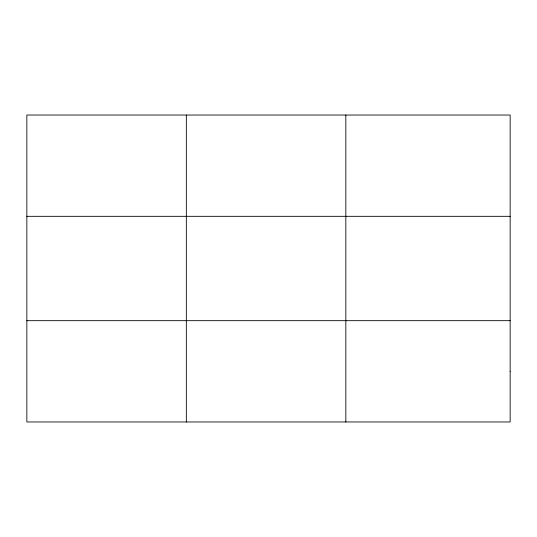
<?xml version="1.0" encoding="UTF-8"?>
<svg xmlns="http://www.w3.org/2000/svg" width="537" height="537" viewBox="0 0 537 537"><rect width="100%" height="100%" fill="white"/><g stroke="black" fill="none" stroke-linecap="round" stroke-linejoin="round"><path stroke-width="0.81" d="M186.339 115.032L186.339 421.968M345.828 115.032L345.828 421.968M26.85 216.324L510.15 216.324M26.85 320.676L510.15 320.676M510.15 371.322L510.15 421.968L26.85 421.968L26.85 115.032L510.15 115.032L510.15 371.322"/></g></svg>
